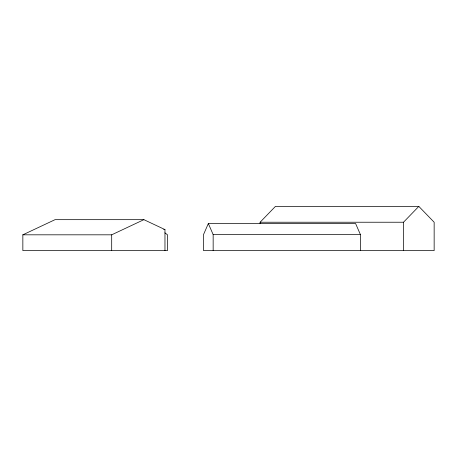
<?xml version="1.0" encoding="UTF-8"?>
<svg xmlns="http://www.w3.org/2000/svg" width="457" height="457" viewBox="0 0 457 457"><rect width="100%" height="100%" fill="white"/><g stroke="black" fill="none" stroke-linecap="round" stroke-linejoin="round"><path stroke-width="0.69" d="M360.419 250.607L360.419 234.59L355.603 223.542L208.335 223.542L203.519 234.59L203.519 250.607L434.15 250.607L434.15 222.233L418.823 206.393L275.434 206.393L260.107 222.233L260.107 223.656M403.497 250.607L403.497 222.233L418.823 206.393M164.943 232.853L167.502 234.818L167.502 250.607L22.85 250.607L22.85 234.818L55.051 219.668L143.892 219.668L164.966 229.585L164.966 250.607M22.85 234.818L111.691 234.818L143.892 219.668M260.107 222.233L403.497 222.233M163.737 229.585L164.966 229.585M208.335 223.542L213.156 234.59L360.419 234.59M213.156 234.59L213.156 250.607M111.691 234.818L111.691 250.607"/></g></svg>
